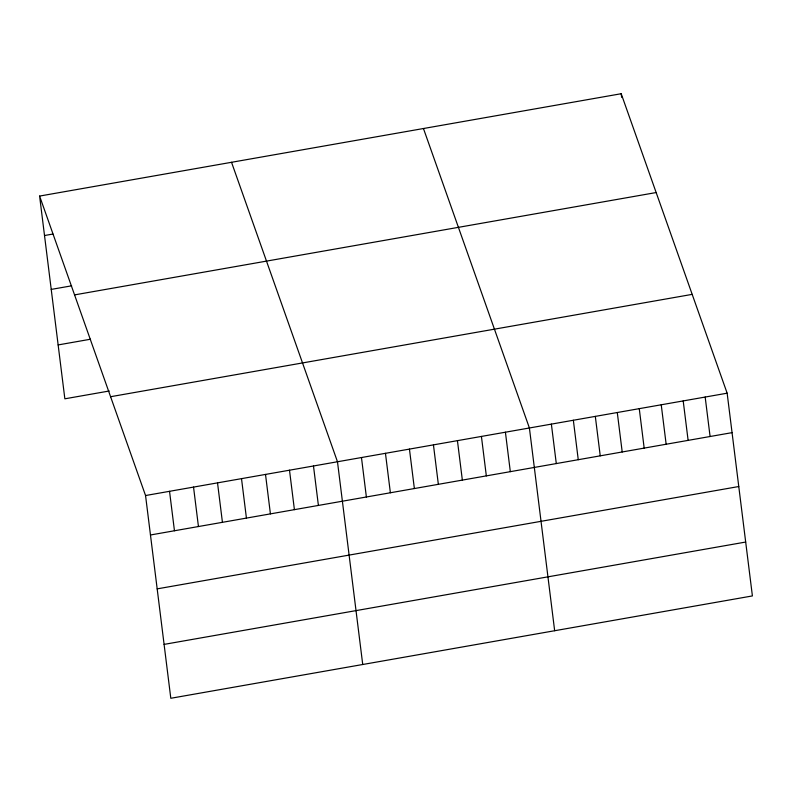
<?xml version="1.0" encoding="UTF-8"?>
<svg xmlns="http://www.w3.org/2000/svg" width="792" height="792" viewBox="0 0 792 792"><rect width="100%" height="100%" fill="white"/><g stroke="black" fill="none" stroke-linecap="round" stroke-linejoin="round"><path stroke-width="1.19" d="M39.6 196.07L621.195 93.723L727.145 393.188L752.4 595.931L170.805 698.277L145.55 495.535L39.6 196.07L64.855 398.812L109.237 391M44.51 235.521L52.916 234.046M51.223 289.407L71.617 285.823M74.567 294.891L656.162 192.545M58.143 344.926L90.526 339.224M110.583 396.713L692.188 294.367M145.55 495.535L727.145 393.188M150.46 534.986L732.065 432.64M157.172 588.872L738.778 486.526M164.093 644.391L745.688 542.045M423.453 128.522L529.403 427.987L554.657 630.729M231.531 162.291L337.481 461.756L362.726 664.498M705.177 397.049L710.087 436.511M683.199 400.92L688.119 440.372M661.231 404.781L666.151 444.243M621.195 93.723L621.641 97.307M639.263 408.652L644.173 448.104M617.285 412.513L622.205 451.975M595.317 416.384L600.237 455.836M573.349 420.255L578.259 459.707M551.371 424.116L556.291 463.567M505.415 432.204L510.325 471.656M481.417 436.432L486.337 475.883M457.43 440.649L462.35 480.101M433.442 444.866L438.352 484.328M409.444 449.094L414.365 488.545M385.457 453.311L390.377 492.772M361.469 457.538L366.379 496.99M313.483 465.983L318.404 505.435M289.496 470.2L294.406 509.652M265.508 474.418L270.418 513.879M241.51 478.645L246.431 518.097M217.523 482.863L222.433 522.324M193.535 487.09L198.445 526.541M169.537 491.307L174.458 530.759"/></g></svg>
